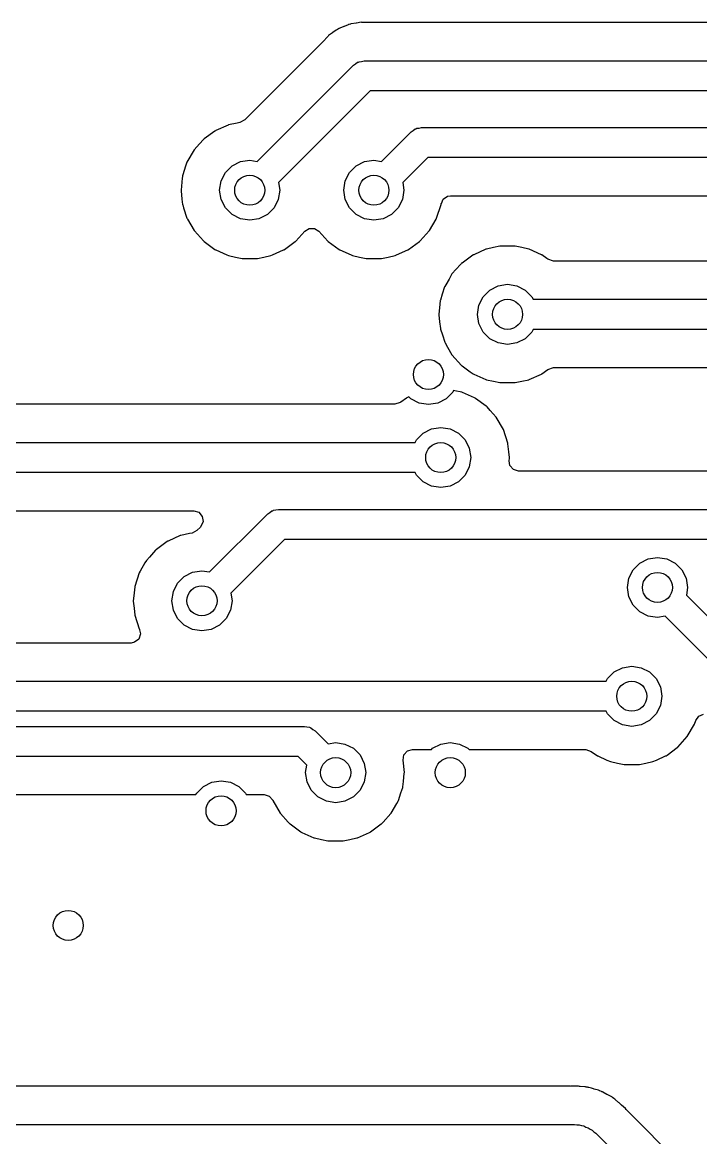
# Model space of a CAD drawing. Extents: x 0.02 to 3.56, y 0.02 to 1.96.
# Drawn here: x 2.247 to 2.603, y 0.857 to 1.441 of the extents above; entities that cross this region are included whole.
import ezdxf

# ---------------------------------------------------------------- set-up
doc = ezdxf.new("R2010")
doc.units = 0
doc.header["$MEASUREMENT"] = 0
doc.layers.add('BLACK', color=7, linetype='CONTINUOUS')

msp = doc.modelspace()

# ---------------------------------------------------------------- linework, layer by layer
at = {"layer": 'BLACK', "linetype": 'CONTINUOUS'}
for p, q in [((2.41239, 1.4369), (2.41212, 1.43678)), ((2.41248, 1.43695), (2.41239, 1.4369)), ((2.41306, 1.43727), (2.41248, 1.43695)), ((2.41316, 1.43732), (2.41306, 1.43727)), ((2.4134, 1.43749), (2.41316, 1.43732)), ((2.41368, 1.4376), (2.4134, 1.43749)), ((2.41575, 1.43838), (2.41368, 1.4376)), ((2.41368, 1.4376), (2.41368, 1.4376)), ((2.416, 1.43848), (2.41575, 1.43838)), ((2.41802, 1.43937), (2.416, 1.43848)), ((2.4183, 1.43949), (2.41802, 1.43937)), ((2.41802, 1.43937), (2.41802, 1.43937)), ((2.41859, 1.43954), (2.4183, 1.43949)), ((2.41869, 1.43957), (2.41859, 1.43954)), ((2.41933, 1.43975), (2.41869, 1.43957)), ((2.41944, 1.43977), (2.41933, 1.43975)), ((2.41972, 1.43988), (2.41944, 1.43977)), ((2.42221, 1.44018), (2.41972, 1.43988)), ((2.42247, 1.44022), (2.42221, 1.44018)), ((2.42495, 1.44065), (2.42247, 1.44022)), ((2.42524, 1.44063), (2.42495, 1.44065)), ((2.42525, 1.44063), (2.42524, 1.44063)), ((2.4271, 1.4405), (2.42525, 1.44063)), ((2.42744, 1.44049), (2.4271, 1.4405)), ((2.80474, 1.44049), (2.42744, 1.44049)), ((2.40611, 1.43173), (2.36392, 1.38954)), ((2.4063, 1.43194), (2.40611, 1.43173)), ((2.40764, 1.43345), (2.4063, 1.43194)), ((2.40784, 1.43367), (2.40764, 1.43345)), ((2.40991, 1.43509), (2.40784, 1.43367)), ((2.41012, 1.43525), (2.40991, 1.43509)), ((2.41188, 1.43659), (2.41012, 1.43525)), ((2.41212, 1.43678), (2.41188, 1.43659)), ((2.41188, 1.43659), (2.41188, 1.43659)), ((2.42197, 1.41887), (2.423, 1.41969)), ((2.423, 1.41969), (2.42344, 1.41979)), ((2.42344, 1.41979), (2.42383, 1.42003)), ((2.42383, 1.42003), (2.42513, 1.42018)), ((2.42513, 1.42018), (2.42642, 1.42047)), ((2.42642, 1.42047), (2.81536, 1.42047)), ((2.37052, 1.36783), (2.42086, 1.41818)), ((2.42086, 1.41818), (2.42197, 1.41887)), ((2.42968, 1.40472), (2.38165, 1.3567)), ((2.81536, 1.40472), (2.42968, 1.40472)), ((2.35518, 1.38682), (2.34879, 1.38397)), ((2.35542, 1.38692), (2.35518, 1.38682)), ((2.35518, 1.38682), (2.35518, 1.38682)), ((2.36002, 1.3879), (2.35542, 1.38692)), ((2.36144, 1.3882), (2.36002, 1.3879)), ((2.36392, 1.38954), (2.36144, 1.3882)), ((2.45209, 1.38399), (2.45312, 1.38481)), ((2.45312, 1.38481), (2.45356, 1.38491)), ((2.45356, 1.38491), (2.45395, 1.38515)), ((2.45395, 1.38515), (2.45525, 1.3853)), ((2.45525, 1.3853), (2.45654, 1.38559)), ((2.45654, 1.38559), (2.78809, 1.38559)), ((2.3423, 1.37925), (2.3403, 1.37703)), ((2.34247, 1.37944), (2.3423, 1.37925)), ((2.3423, 1.37925), (2.3423, 1.37925)), ((2.34268, 1.3796), (2.34247, 1.37944)), ((2.34834, 1.38371), (2.34268, 1.3796)), ((2.34268, 1.3796), (2.34268, 1.3796)), ((2.34855, 1.38386), (2.34834, 1.38371)), ((2.34834, 1.38371), (2.34834, 1.38371)), ((2.34879, 1.38397), (2.34855, 1.38386)), ((2.34879, 1.38397), (2.34879, 1.38397)), ((2.43552, 1.36783), (2.45098, 1.38329)), ((2.45098, 1.38329), (2.45209, 1.38399)), ((2.33744, 1.37386), (2.33368, 1.36734)), ((2.3403, 1.37703), (2.33744, 1.37386)), ((2.33368, 1.36734), (2.333, 1.36525)), ((2.35728, 1.36546), (2.36167, 1.36769)), ((2.36167, 1.36769), (2.36654, 1.36846)), ((2.36654, 1.36846), (2.37052, 1.36783)), ((2.42228, 1.36546), (2.42667, 1.36769)), ((2.42667, 1.36769), (2.43154, 1.36846)), ((2.43154, 1.36846), (2.43552, 1.36783)), ((2.4598, 1.36984), (2.44665, 1.3567)), ((2.78809, 1.36984), (2.4598, 1.36984)), ((2.333, 1.36525), (2.33153, 1.36073)), ((2.35156, 1.35758), (2.35379, 1.36197)), ((2.35379, 1.36197), (2.35728, 1.36546)), ((2.41656, 1.35758), (2.41879, 1.36197)), ((2.41879, 1.36197), (2.42228, 1.36546)), ((2.33124, 1.35911), (2.33057, 1.35272)), ((2.33133, 1.35994), (2.33124, 1.35911)), ((2.33136, 1.36019), (2.33133, 1.35994)), ((2.33133, 1.35994), (2.33133, 1.35994)), ((2.33153, 1.36073), (2.33136, 1.36019)), ((2.35079, 1.35272), (2.35156, 1.35758)), ((2.38165, 1.3567), (2.38228, 1.35272)), ((2.41579, 1.35272), (2.41656, 1.35758)), ((2.44665, 1.3567), (2.44728, 1.35272)), ((2.33057, 1.35272), (2.3306, 1.35246)), ((2.3306, 1.35246), (2.33107, 1.34798)), ((2.35156, 1.34785), (2.35079, 1.35272)), ((2.38228, 1.35272), (2.38151, 1.34785)), ((2.41656, 1.34785), (2.41579, 1.35272)), ((2.44728, 1.35272), (2.44651, 1.34785)), ((2.46779, 1.34797), (2.47008, 1.34957)), ((2.47008, 1.34957), (2.47166, 1.34982)), ((2.47166, 1.34982), (2.77746, 1.34982)), ((2.33107, 1.34798), (2.33136, 1.34524)), ((2.33136, 1.34524), (2.33144, 1.34499)), ((2.33144, 1.34499), (2.33144, 1.34499)), ((2.33144, 1.34499), (2.33192, 1.34351)), ((2.33192, 1.34351), (2.33368, 1.33809)), ((2.35379, 1.34346), (2.35156, 1.34785)), ((2.35728, 1.33998), (2.35379, 1.34346)), ((2.37928, 1.34346), (2.37579, 1.33998)), ((2.38151, 1.34785), (2.37928, 1.34346)), ((2.41879, 1.34346), (2.41656, 1.34785)), ((2.42228, 1.33998), (2.41879, 1.34346)), ((2.44428, 1.34346), (2.44079, 1.33998)), ((2.44651, 1.34785), (2.44428, 1.34346)), ((2.46439, 1.33809), (2.46671, 1.34524)), ((2.46671, 1.34524), (2.46674, 1.3455)), ((2.46674, 1.3455), (2.4668, 1.34575)), ((2.4668, 1.34575), (2.46687, 1.34574)), ((2.46687, 1.34574), (2.46779, 1.34797)), ((2.33368, 1.33809), (2.33381, 1.33786)), ((2.33381, 1.33786), (2.33381, 1.33786)), ((2.33381, 1.33786), (2.334, 1.33754)), ((2.36167, 1.33774), (2.35728, 1.33998)), ((2.36654, 1.33697), (2.36167, 1.33774)), ((2.3714, 1.33774), (2.36654, 1.33697)), ((2.37579, 1.33998), (2.3714, 1.33774)), ((2.42667, 1.33774), (2.42228, 1.33998)), ((2.43154, 1.33697), (2.42667, 1.33774)), ((2.4364, 1.33774), (2.43154, 1.33697)), ((2.44079, 1.33998), (2.4364, 1.33774)), ((2.46407, 1.33754), (2.46426, 1.33786)), ((2.46426, 1.33786), (2.46439, 1.33809)), ((2.46426, 1.33786), (2.46426, 1.33786)), ((2.334, 1.33754), (2.33744, 1.33158)), ((2.39535, 1.33126), (2.39773, 1.33273)), ((2.39773, 1.33273), (2.40052, 1.33268)), ((2.40052, 1.33268), (2.40272, 1.33126)), ((2.46063, 1.33158), (2.46407, 1.33754)), ((2.33744, 1.33158), (2.33761, 1.33138)), ((2.33761, 1.33138), (2.33761, 1.33138)), ((2.33761, 1.33138), (2.3423, 1.32618)), ((2.3423, 1.32618), (2.34247, 1.32599)), ((2.34247, 1.32599), (2.34268, 1.32584)), ((2.39039, 1.32584), (2.3906, 1.32599)), ((2.3906, 1.32599), (2.39535, 1.33126)), ((2.40272, 1.33126), (2.40747, 1.32599)), ((2.40747, 1.32599), (2.40768, 1.32584)), ((2.45539, 1.32584), (2.4556, 1.32599)), ((2.4556, 1.32599), (2.45577, 1.32618)), ((2.45577, 1.32618), (2.46046, 1.33138)), ((2.46046, 1.33138), (2.46063, 1.33158)), ((2.46046, 1.33138), (2.46046, 1.33138)), ((2.34268, 1.32584), (2.34268, 1.32584)), ((2.34268, 1.32584), (2.34834, 1.32172)), ((2.34834, 1.32172), (2.34855, 1.32157)), ((2.34855, 1.32157), (2.34879, 1.32146)), ((2.34879, 1.32146), (2.34879, 1.32146)), ((2.34879, 1.32146), (2.35463, 1.31886)), ((2.37844, 1.31886), (2.38428, 1.32146)), ((2.38428, 1.32146), (2.38452, 1.32157)), ((2.38428, 1.32146), (2.38428, 1.32146)), ((2.38452, 1.32157), (2.38473, 1.32172)), ((2.38473, 1.32172), (2.39039, 1.32584)), ((2.39039, 1.32584), (2.39039, 1.32584)), ((2.40768, 1.32584), (2.40768, 1.32584)), ((2.40768, 1.32584), (2.41334, 1.32172)), ((2.41334, 1.32172), (2.41355, 1.32157)), ((2.41355, 1.32157), (2.41379, 1.32146)), ((2.41379, 1.32146), (2.41379, 1.32146)), ((2.41379, 1.32146), (2.41963, 1.31886)), ((2.44344, 1.31886), (2.44928, 1.32146)), ((2.44928, 1.32146), (2.44952, 1.32157)), ((2.44928, 1.32146), (2.44928, 1.32146)), ((2.44952, 1.32157), (2.44973, 1.32172)), ((2.44973, 1.32172), (2.45539, 1.32584)), ((2.45539, 1.32584), (2.45539, 1.32584)), ((2.49018, 1.32182), (2.48379, 1.31897)), ((2.49042, 1.32192), (2.49018, 1.32182)), ((2.49018, 1.32182), (2.49018, 1.32182)), ((2.4941, 1.3227), (2.49042, 1.32192)), ((2.49752, 1.32343), (2.4941, 1.3227)), ((2.49778, 1.32348), (2.49752, 1.32343)), ((2.49752, 1.32343), (2.49752, 1.32343)), ((2.50529, 1.32348), (2.49778, 1.32348)), ((2.50555, 1.32343), (2.50529, 1.32348)), ((2.50897, 1.3227), (2.50555, 1.32343)), ((2.50555, 1.32343), (2.50555, 1.32343)), ((2.51265, 1.32192), (2.50897, 1.3227)), ((2.51289, 1.32182), (2.51265, 1.32192)), ((2.51928, 1.31897), (2.51289, 1.32182)), ((2.51289, 1.32182), (2.51289, 1.32182)), ((2.35463, 1.31886), (2.35542, 1.31851)), ((2.35542, 1.31851), (2.3591, 1.31773)), ((2.3591, 1.31773), (2.36252, 1.317)), ((2.36252, 1.317), (2.36252, 1.317)), ((2.36252, 1.317), (2.36278, 1.31695)), ((2.36278, 1.31695), (2.37029, 1.31695)), ((2.37029, 1.31695), (2.37055, 1.317)), ((2.37055, 1.317), (2.37397, 1.31773)), ((2.37055, 1.317), (2.37055, 1.317)), ((2.37397, 1.31773), (2.37765, 1.31851)), ((2.37765, 1.31851), (2.37844, 1.31886)), ((2.41963, 1.31886), (2.42042, 1.31851)), ((2.42042, 1.31851), (2.4241, 1.31773)), ((2.4241, 1.31773), (2.42752, 1.317)), ((2.42752, 1.317), (2.42752, 1.317)), ((2.42752, 1.317), (2.42778, 1.31695)), ((2.42778, 1.31695), (2.43529, 1.31695)), ((2.43529, 1.31695), (2.43555, 1.317)), ((2.43555, 1.317), (2.43897, 1.31773)), ((2.43555, 1.317), (2.43555, 1.317)), ((2.43897, 1.31773), (2.44265, 1.31851)), ((2.44265, 1.31851), (2.44344, 1.31886)), ((2.4773, 1.31425), (2.47693, 1.31384)), ((2.47747, 1.31444), (2.4773, 1.31425)), ((2.4773, 1.31425), (2.4773, 1.31425)), ((2.47768, 1.3146), (2.47747, 1.31444)), ((2.48334, 1.31871), (2.47768, 1.3146)), ((2.47768, 1.3146), (2.47768, 1.3146)), ((2.48355, 1.31886), (2.48334, 1.31871)), ((2.48334, 1.31871), (2.48334, 1.31871)), ((2.48379, 1.31897), (2.48355, 1.31886)), ((2.48379, 1.31897), (2.48379, 1.31897)), ((2.51952, 1.31886), (2.51928, 1.31897)), ((2.51928, 1.31897), (2.51928, 1.31897)), ((2.52208, 1.317), (2.51952, 1.31886)), ((2.52269, 1.31656), (2.52208, 1.317)), ((2.52561, 1.31561), (2.52269, 1.31656)), ((2.62164, 1.31561), (2.52561, 1.31561)), ((2.47244, 1.30886), (2.4709, 1.3062)), ((2.47693, 1.31384), (2.47244, 1.30886)), ((2.4692, 1.30325), (2.46868, 1.30234)), ((2.4709, 1.3062), (2.4692, 1.30325)), ((2.49228, 1.30046), (2.49667, 1.30269)), ((2.49667, 1.30269), (2.50154, 1.30346)), ((2.50154, 1.30346), (2.5064, 1.30269)), ((2.5064, 1.30269), (2.51079, 1.30046)), ((2.46735, 1.29825), (2.46636, 1.29519)), ((2.4686, 1.3021), (2.46735, 1.29825)), ((2.46868, 1.30234), (2.4686, 1.3021)), ((2.48656, 1.29258), (2.4888, 1.29697)), ((2.4888, 1.29697), (2.49228, 1.30046)), ((2.51079, 1.30046), (2.51428, 1.29697)), ((2.51428, 1.29697), (2.51498, 1.29559)), ((2.46613, 1.29301), (2.46557, 1.28772)), ((2.46633, 1.29494), (2.46613, 1.29301)), ((2.46636, 1.29519), (2.46633, 1.29494)), ((2.46633, 1.29494), (2.46633, 1.29494)), ((2.48579, 1.28772), (2.48656, 1.29258)), ((2.51498, 1.29559), (2.97809, 1.29559)), ((2.46557, 1.28772), (2.4656, 1.28746)), ((2.4656, 1.28746), (2.46598, 1.2838)), ((2.48656, 1.28285), (2.48579, 1.28772)), ((2.46598, 1.2838), (2.46636, 1.28024)), ((2.46636, 1.28024), (2.46644, 1.27999)), ((2.46644, 1.27999), (2.46644, 1.27999)), ((2.46644, 1.27999), (2.46744, 1.27691)), ((2.4888, 1.27846), (2.48656, 1.28285)), ((2.51498, 1.27984), (2.51428, 1.27846)), ((2.97809, 1.27984), (2.51498, 1.27984)), ((2.46744, 1.27691), (2.46868, 1.27309)), ((2.49228, 1.27498), (2.4888, 1.27846)), ((2.49667, 1.27274), (2.49228, 1.27498)), ((2.51079, 1.27498), (2.5064, 1.27274)), ((2.51428, 1.27846), (2.51079, 1.27498)), ((2.46868, 1.27309), (2.46881, 1.27286)), ((2.46881, 1.27286), (2.46881, 1.27286)), ((2.46881, 1.27286), (2.47015, 1.27055)), ((2.47015, 1.27055), (2.47244, 1.26658)), ((2.50154, 1.27197), (2.49667, 1.27274)), ((2.5064, 1.27274), (2.50154, 1.27197)), ((2.47244, 1.26658), (2.47747, 1.26099)), ((2.47747, 1.26099), (2.47768, 1.26084)), ((2.47768, 1.26084), (2.47768, 1.26084)), ((2.47768, 1.26084), (2.48203, 1.25768)), ((2.48203, 1.25768), (2.48355, 1.25657)), ((2.48355, 1.25657), (2.48379, 1.25646)), ((2.48379, 1.25646), (2.48379, 1.25646)), ((2.48379, 1.25646), (2.49018, 1.25362)), ((2.51289, 1.25362), (2.51928, 1.25646)), ((2.51928, 1.25646), (2.51952, 1.25657)), ((2.51928, 1.25646), (2.51928, 1.25646)), ((2.51952, 1.25657), (2.52269, 1.25888)), ((2.52269, 1.25888), (2.52561, 1.25982)), ((2.52561, 1.25982), (2.96746, 1.25982)), ((2.49018, 1.25362), (2.49042, 1.25351)), ((2.49042, 1.25351), (2.4941, 1.25273)), ((2.4941, 1.25273), (2.49752, 1.252)), ((2.49752, 1.252), (2.49752, 1.252)), ((2.49752, 1.252), (2.49778, 1.25195)), ((2.49778, 1.25195), (2.50529, 1.25195)), ((2.50529, 1.25195), (2.50555, 1.252)), ((2.50555, 1.252), (2.50897, 1.25273)), ((2.50555, 1.252), (2.50555, 1.252)), ((2.50897, 1.25273), (2.51265, 1.25351)), ((2.51265, 1.25351), (2.51289, 1.25362)), ((2.44988, 1.24445), (2.44879, 1.24397)), ((2.45085, 1.24348), (2.44988, 1.24445)), ((2.47285, 1.24696), (2.46937, 1.24348)), ((2.4733, 1.24785), (2.47285, 1.24696)), ((2.47397, 1.2477), (2.4733, 1.24785)), ((2.47765, 1.24692), (2.47397, 1.2477)), ((2.47789, 1.24682), (2.47765, 1.24692)), ((2.48428, 1.24397), (2.47789, 1.24682)), ((2.47789, 1.24682), (2.47789, 1.24682)), ((2.44246, 1.24061), (1.73166, 1.24061)), ((2.44538, 1.24156), (2.44246, 1.24061)), ((2.44571, 1.24179), (2.44538, 1.24156)), ((2.44855, 1.24386), (2.44571, 1.24179)), ((2.44879, 1.24397), (2.44855, 1.24386)), ((2.44879, 1.24397), (2.44879, 1.24397)), ((2.45524, 1.24124), (2.45085, 1.24348)), ((2.46011, 1.24047), (2.45524, 1.24124)), ((2.46498, 1.24124), (2.46011, 1.24047)), ((2.46937, 1.24348), (2.46498, 1.24124)), ((2.48452, 1.24386), (2.48428, 1.24397)), ((2.48428, 1.24397), (2.48428, 1.24397)), ((2.48473, 1.24371), (2.48452, 1.24386)), ((2.49039, 1.2396), (2.48473, 1.24371)), ((2.48473, 1.24371), (2.48473, 1.24371)), ((2.4906, 1.23944), (2.49039, 1.2396)), ((2.49039, 1.2396), (2.49039, 1.2396)), ((2.49077, 1.23925), (2.4906, 1.23944)), ((2.49239, 1.23745), (2.49077, 1.23925)), ((2.49077, 1.23925), (2.49077, 1.23925)), ((2.49563, 1.23386), (2.49239, 1.23745)), ((2.49939, 1.22734), (2.49563, 1.23386)), ((2.45728, 1.22546), (2.46167, 1.22769)), ((2.46167, 1.22769), (2.46654, 1.22846)), ((2.46654, 1.22846), (2.4714, 1.22769)), ((2.4714, 1.22769), (2.47579, 1.22546)), ((2.50171, 1.22019), (2.49939, 1.22734)), ((2.45309, 1.22059), (2.45379, 1.22197)), ((2.45379, 1.22197), (2.45728, 1.22546)), ((2.47579, 1.22546), (2.47928, 1.22197)), ((2.47928, 1.22197), (2.48151, 1.21758)), ((1.7198, 1.22059), (2.45309, 1.22059)), ((2.48151, 1.21758), (2.48228, 1.21272)), ((2.50174, 1.21994), (2.50171, 1.22019)), ((2.50218, 1.21578), (2.50174, 1.21994)), ((2.50174, 1.21994), (2.50174, 1.21994)), ((2.5025, 1.21272), (2.50218, 1.21578)), ((2.48228, 1.21272), (2.48151, 1.20785)), ((2.50233, 1.21109), (2.50247, 1.21246)), ((2.50275, 1.20851), (2.50233, 1.21109)), ((2.50247, 1.21246), (2.5025, 1.21272)), ((2.45309, 1.20484), (1.71652, 1.20484)), ((2.45379, 1.20346), (2.45309, 1.20484)), ((2.45728, 1.19998), (2.45379, 1.20346)), ((2.47928, 1.20346), (2.47579, 1.19998)), ((2.48151, 1.20785), (2.47928, 1.20346)), ((2.50458, 1.2064), (2.50275, 1.20851)), ((2.50726, 1.20561), (2.50458, 1.2064)), ((3.02066, 1.20561), (2.50726, 1.20561)), ((2.46167, 1.19774), (2.45728, 1.19998)), ((2.46654, 1.19697), (2.46167, 1.19774)), ((2.4714, 1.19774), (2.46654, 1.19697)), ((2.47579, 1.19998), (2.4714, 1.19774)), ((1.71737, 1.18482), (2.33722, 1.18482)), ((2.33722, 1.18482), (2.3399, 1.18404)), ((2.3399, 1.18404), (2.34173, 1.18192)), ((2.34173, 1.18192), (2.34213, 1.17916)), ((2.34552, 1.15283), (2.37598, 1.18329)), ((2.37598, 1.18329), (2.37709, 1.18399)), ((2.37709, 1.18399), (2.37812, 1.18481)), ((2.37812, 1.18481), (2.37856, 1.18491)), ((2.37856, 1.18491), (2.37895, 1.18515)), ((2.37895, 1.18515), (2.38025, 1.1853)), ((2.38025, 1.1853), (2.38154, 1.18559)), ((2.38154, 1.18559), (3.031, 1.18559)), ((2.33892, 1.17454), (2.33644, 1.1732)), ((2.34073, 1.17635), (2.33892, 1.17454)), ((2.34213, 1.17916), (2.34073, 1.17635)), ((2.32334, 1.16871), (2.31768, 1.1646)), ((2.32355, 1.16886), (2.32334, 1.16871)), ((2.32334, 1.16871), (2.32334, 1.16871)), ((2.32379, 1.16897), (2.32355, 1.16886)), ((2.33018, 1.17182), (2.32379, 1.16897)), ((2.32379, 1.16897), (2.32379, 1.16897)), ((2.33042, 1.17192), (2.33018, 1.17182)), ((2.33018, 1.17182), (2.33018, 1.17182)), ((2.33502, 1.1729), (2.33042, 1.17192)), ((2.33644, 1.1732), (2.33502, 1.1729)), ((2.3848, 1.16984), (2.35665, 1.1417)), ((3.03426, 1.16984), (2.3848, 1.16984)), ((2.3173, 1.16425), (2.31399, 1.16058)), ((2.31747, 1.16444), (2.3173, 1.16425)), ((2.3173, 1.16425), (2.3173, 1.16425)), ((2.31768, 1.1646), (2.31747, 1.16444)), ((2.31768, 1.1646), (2.31768, 1.1646)), ((2.31167, 1.15752), (2.3092, 1.15324)), ((2.31244, 1.15886), (2.31167, 1.15752)), ((2.31399, 1.16058), (2.31244, 1.15886)), ((2.56727, 1.15395), (2.57076, 1.15744)), ((2.57076, 1.15744), (2.57515, 1.15967)), ((2.57515, 1.15967), (2.58001, 1.16045)), ((2.58001, 1.16045), (2.58488, 1.15967)), ((2.58488, 1.15967), (2.58927, 1.15744)), ((2.58927, 1.15744), (2.59275, 1.15395)), ((2.30868, 1.15234), (2.30636, 1.14519)), ((2.3092, 1.15324), (2.30868, 1.15234)), ((2.33228, 1.15046), (2.33667, 1.15269)), ((2.33667, 1.15269), (2.34154, 1.15346)), ((2.34154, 1.15346), (2.34552, 1.15283)), ((2.56504, 1.14956), (2.56727, 1.15395)), ((2.59275, 1.15395), (2.59499, 1.14956)), ((2.30633, 1.14494), (2.30585, 1.14037)), ((2.30636, 1.14519), (2.30633, 1.14494)), ((2.30633, 1.14494), (2.30633, 1.14494)), ((2.32656, 1.14258), (2.32879, 1.14697)), ((2.32879, 1.14697), (2.33228, 1.15046)), ((2.56426, 1.1447), (2.56504, 1.14956)), ((2.59499, 1.14956), (2.59576, 1.1447)), ((2.30585, 1.14037), (2.30557, 1.13772)), ((2.32579, 1.13772), (2.32656, 1.14258)), ((2.35665, 1.1417), (2.35728, 1.13772)), ((2.56504, 1.13983), (2.56426, 1.1447)), ((2.56727, 1.13544), (2.56504, 1.13983)), ((2.59576, 1.1447), (2.59513, 1.14072)), ((2.59513, 1.14072), (2.72876, 1.00709)), ((2.30557, 1.13772), (2.3056, 1.13746)), ((2.3056, 1.13746), (2.30598, 1.13382)), ((2.30598, 1.13382), (2.30636, 1.13024)), ((2.32656, 1.13285), (2.32579, 1.13772)), ((2.35728, 1.13772), (2.35651, 1.13285)), ((2.57076, 1.13196), (2.56727, 1.13544)), ((2.30636, 1.13024), (2.30868, 1.12309)), ((2.32879, 1.12846), (2.32656, 1.13285)), ((2.33228, 1.12498), (2.32879, 1.12846)), ((2.35428, 1.12846), (2.35079, 1.12498)), ((2.35651, 1.13285), (2.35428, 1.12846)), ((2.57515, 1.12972), (2.57076, 1.13196)), ((2.58001, 1.12895), (2.57515, 1.12972)), ((2.58399, 1.12958), (2.58001, 1.12895)), ((2.71993, 0.993645), (2.58399, 1.12958)), ((2.30868, 1.12309), (2.30881, 1.12286)), ((2.30881, 1.12286), (2.30892, 1.12263)), ((2.30892, 1.12263), (2.30882, 1.12258)), ((2.30882, 1.12258), (2.30936, 1.12033)), ((2.33667, 1.12274), (2.33228, 1.12498)), ((2.34154, 1.12197), (2.33667, 1.12274)), ((2.3464, 1.12274), (2.34154, 1.12197)), ((2.35079, 1.12498), (2.3464, 1.12274)), ((2.30625, 1.11597), (2.30441, 1.11561)), ((2.30845, 1.11769), (2.30625, 1.11597)), ((2.30936, 1.12033), (2.30845, 1.11769)), ((2.30441, 1.11561), (2.14037, 1.11561)), ((2.5538, 1.09697), (2.55728, 1.10046)), ((2.55728, 1.10046), (2.56167, 1.10269)), ((2.56167, 1.10269), (2.56654, 1.10346)), ((2.56654, 1.10346), (2.5714, 1.10269)), ((2.5714, 1.10269), (2.57579, 1.10046)), ((2.57579, 1.10046), (2.57928, 1.09697)), ((1.89654, 1.09559), (2.55309, 1.09559)), ((2.55309, 1.09559), (2.5538, 1.09697)), ((2.57928, 1.09697), (2.58151, 1.09258)), ((2.58151, 1.09258), (2.58228, 1.08772)), ((2.58228, 1.08772), (2.58151, 1.08285)), ((2.58151, 1.08285), (2.57928, 1.07846)), ((2.55309, 1.07984), (1.8998, 1.07984)), ((2.5538, 1.07846), (2.55309, 1.07984)), ((2.55728, 1.07498), (2.5538, 1.07846)), ((2.56167, 1.07274), (2.55728, 1.07498)), ((2.57579, 1.07498), (2.5714, 1.07274)), ((2.57928, 1.07846), (2.57579, 1.07498)), ((2.59939, 1.07309), (2.60002, 1.07504)), ((2.60002, 1.07504), (2.6016, 1.07735)), ((2.6016, 1.07735), (2.60418, 1.07843)), ((1.90791, 1.07197), (2.39517, 1.07197)), ((2.39517, 1.07197), (2.39645, 1.07167)), ((2.39645, 1.07167), (2.39776, 1.07153)), ((2.39776, 1.07153), (2.39814, 1.07128)), ((2.39814, 1.07128), (2.39858, 1.07118)), ((2.39858, 1.07118), (2.39961, 1.07036)), ((2.39961, 1.07036), (2.40073, 1.06966)), ((2.40073, 1.06966), (2.40755, 1.06283)), ((2.56654, 1.07197), (2.56167, 1.07274)), ((2.5714, 1.07274), (2.56654, 1.07197)), ((2.59563, 1.06658), (2.59939, 1.07309)), ((2.40755, 1.06283), (2.41154, 1.06346)), ((2.41154, 1.06346), (2.4164, 1.06269)), ((2.46667, 1.06269), (2.47154, 1.06346)), ((2.47154, 1.06346), (2.4764, 1.06269)), ((2.5906, 1.06099), (2.59563, 1.06658)), ((2.4164, 1.06269), (2.42079, 1.06046)), ((2.42079, 1.06046), (2.42428, 1.05697)), ((2.44731, 1.05709), (2.44922, 1.05913)), ((2.44922, 1.05913), (2.45174, 1.05982)), ((2.45174, 1.05982), (2.46164, 1.05982)), ((2.46164, 1.05982), (2.46228, 1.06046)), ((2.46228, 1.06046), (2.46667, 1.06269)), ((2.4764, 1.06269), (2.48079, 1.06046)), ((2.48079, 1.06046), (2.48143, 1.05982)), ((2.48143, 1.05982), (2.54246, 1.05982)), ((2.54246, 1.05982), (2.54538, 1.05888)), ((2.54538, 1.05888), (2.54855, 1.05657)), ((2.58504, 1.05695), (2.59039, 1.06084)), ((2.59039, 1.06084), (2.5906, 1.06099)), ((2.59039, 1.06084), (2.59039, 1.06084)), ((2.3919, 1.05622), (1.91117, 1.05622)), ((2.39642, 1.0517), (2.3919, 1.05622)), ((2.39579, 1.04772), (2.39642, 1.0517)), ((2.42428, 1.05697), (2.42651, 1.05258)), ((2.42651, 1.05258), (2.42728, 1.04772)), ((2.4468, 1.05434), (2.44731, 1.05709)), ((2.4475, 1.04772), (2.4468, 1.05434)), ((2.54855, 1.05657), (2.54879, 1.05646)), ((2.54879, 1.05646), (2.54879, 1.05646)), ((2.54879, 1.05646), (2.55355, 1.05434)), ((2.55355, 1.05434), (2.55542, 1.05351)), ((2.55542, 1.05351), (2.5591, 1.05273)), ((2.5591, 1.05273), (2.56252, 1.052)), ((2.56252, 1.052), (2.56252, 1.052)), ((2.56252, 1.052), (2.56278, 1.05195)), ((2.56278, 1.05195), (2.57029, 1.05195)), ((2.57029, 1.05195), (2.57055, 1.052)), ((2.57055, 1.052), (2.57397, 1.05273)), ((2.57055, 1.052), (2.57055, 1.052)), ((2.57397, 1.05273), (2.57765, 1.05351)), ((2.57765, 1.05351), (2.57952, 1.05434)), ((2.57952, 1.05434), (2.58428, 1.05646)), ((2.58428, 1.05646), (2.58452, 1.05657)), ((2.58428, 1.05646), (2.58428, 1.05646)), ((2.58452, 1.05657), (2.58504, 1.05695)), ((2.39656, 1.04285), (2.39579, 1.04772)), ((2.42728, 1.04772), (2.42651, 1.04285)), ((2.44701, 1.04303), (2.44747, 1.04746)), ((2.44747, 1.04746), (2.4475, 1.04772)), ((2.33879, 1.03697), (2.34228, 1.04046)), ((2.34228, 1.04046), (2.34667, 1.04269)), ((2.34667, 1.04269), (2.35154, 1.04346)), ((2.35154, 1.04346), (2.3564, 1.04269)), ((2.3564, 1.04269), (2.36079, 1.04046)), ((2.36079, 1.04046), (2.36428, 1.03697)), ((2.39879, 1.03846), (2.39656, 1.04285)), ((2.42651, 1.04285), (2.42428, 1.03846)), ((2.44573, 1.03721), (2.44663, 1.03999)), ((2.44663, 1.03999), (2.44671, 1.04024)), ((2.44663, 1.03999), (2.44663, 1.03999)), ((2.44671, 1.04024), (2.44701, 1.04303)), ((2.21212, 1.0362), (2.3384, 1.0362)), ((2.3384, 1.0362), (2.33879, 1.03697)), ((2.36428, 1.03697), (2.36467, 1.0362)), ((2.36467, 1.0362), (2.3741, 1.0362)), ((2.3741, 1.0362), (2.37678, 1.03541)), ((2.37678, 1.03541), (2.37862, 1.03328)), ((2.40228, 1.03498), (2.39879, 1.03846)), ((2.40667, 1.03274), (2.40228, 1.03498)), ((2.42079, 1.03498), (2.4164, 1.03274)), ((2.42428, 1.03846), (2.42079, 1.03498)), ((2.44439, 1.03309), (2.44573, 1.03721)), ((2.37862, 1.03328), (2.37868, 1.03309)), ((2.37868, 1.03309), (2.38244, 1.02658)), ((2.41154, 1.03197), (2.40667, 1.03274)), ((2.4164, 1.03274), (2.41154, 1.03197)), ((2.44063, 1.02658), (2.44354, 1.03161)), ((2.44354, 1.03161), (2.44426, 1.03286)), ((2.44426, 1.03286), (2.44439, 1.03309)), ((2.44426, 1.03286), (2.44426, 1.03286)), ((2.38244, 1.02658), (2.38261, 1.02638)), ((2.38261, 1.02638), (2.38261, 1.02638)), ((2.38261, 1.02638), (2.38672, 1.02182)), ((2.43635, 1.02182), (2.44046, 1.02638)), ((2.44046, 1.02638), (2.44063, 1.02658)), ((2.44046, 1.02638), (2.44046, 1.02638)), ((2.38672, 1.02182), (2.38747, 1.02099)), ((2.38747, 1.02099), (2.38768, 1.02084)), ((2.38768, 1.02084), (2.38768, 1.02084)), ((2.38768, 1.02084), (2.39334, 1.01672)), ((2.39334, 1.01672), (2.39355, 1.01657)), ((2.39355, 1.01657), (2.39379, 1.01646)), ((2.39379, 1.01646), (2.39379, 1.01646)), ((2.39379, 1.01646), (2.40016, 1.01363)), ((2.42292, 1.01363), (2.42928, 1.01646)), ((2.42928, 1.01646), (2.42952, 1.01657)), ((2.42928, 1.01646), (2.42928, 1.01646)), ((2.42952, 1.01657), (2.42973, 1.01672)), ((2.42973, 1.01672), (2.43539, 1.02084)), ((2.43539, 1.02084), (2.4356, 1.02099)), ((2.43539, 1.02084), (2.43539, 1.02084)), ((2.4356, 1.02099), (2.43635, 1.02182)), ((2.40016, 1.01363), (2.40042, 1.01351)), ((2.40042, 1.01351), (2.4041, 1.01273)), ((2.4041, 1.01273), (2.40752, 1.012)), ((2.40752, 1.012), (2.40752, 1.012)), ((2.40752, 1.012), (2.40778, 1.01195)), ((2.40778, 1.01195), (2.41529, 1.01195)), ((2.41529, 1.01195), (2.41555, 1.012)), ((2.41555, 1.012), (2.41897, 1.01273)), ((2.41555, 1.012), (2.41555, 1.012)), ((2.41897, 1.01273), (2.42265, 1.01351)), ((2.42265, 1.01351), (2.42292, 1.01363)), ((2.53333, 0.883484), (2.03466, 0.883484)), ((2.53411, 0.883545), (2.53333, 0.883484)), ((2.5344, 0.883591), (2.53411, 0.883545)), ((2.53465, 0.883632), (2.5344, 0.883591)), ((2.53491, 0.883618), (2.53465, 0.883632)), ((2.53734, 0.883491), (2.53491, 0.883618)), ((2.53491, 0.883618), (2.53491, 0.883618)), ((2.5376, 0.883484), (2.53734, 0.883491)), ((2.53841, 0.883484), (2.5376, 0.883484)), ((2.53865, 0.883459), (2.53841, 0.883484)), ((2.53921, 0.8834), (2.53865, 0.883459)), ((2.53947, 0.883379), (2.53921, 0.8834)), ((2.5419, 0.883252), (2.53947, 0.883379)), ((2.54216, 0.883238), (2.5419, 0.883252)), ((2.5419, 0.883252), (2.5419, 0.883252)), ((2.54241, 0.883171), (2.54216, 0.883238)), ((2.5427, 0.883095), (2.54241, 0.883171)), ((2.54241, 0.883171), (2.54241, 0.883171)), ((2.54346, 0.882953), (2.5427, 0.883095)), ((2.54375, 0.882922), (2.54346, 0.882953)), ((2.54401, 0.882895), (2.54375, 0.882922)), ((2.54375, 0.882922), (2.54375, 0.882922)), ((2.54545, 0.88243), (2.54401, 0.882895)), ((2.54657, 0.882063), (2.54545, 0.88243)), ((2.54682, 0.881989), (2.54657, 0.882063)), ((2.54917, 0.88136), (2.54682, 0.881989)), ((2.54942, 0.881292), (2.54917, 0.88136)), ((2.54917, 0.88136), (2.54917, 0.88136)), ((2.54966, 0.881174), (2.54942, 0.881292)), ((2.54992, 0.881041), (2.54966, 0.881174)), ((2.55064, 0.880743), (2.54992, 0.881041)), ((2.55092, 0.880652), (2.55064, 0.880743)), ((2.55116, 0.880572), (2.55092, 0.880652)), ((2.55092, 0.880652), (2.55092, 0.880652)), ((2.55139, 0.880442), (2.55116, 0.880572)), ((2.5535, 0.879225), (2.55139, 0.880442)), ((2.55139, 0.880442), (2.55139, 0.880442)), ((2.55372, 0.879101), (2.5535, 0.879225)), ((2.55612, 0.877879), (2.55372, 0.879101)), ((2.55633, 0.877715), (2.55612, 0.877879)), ((2.55655, 0.87753), (2.55633, 0.877715)), ((2.55633, 0.877715), (2.55633, 0.877715)), ((2.55719, 0.87709), (2.55655, 0.87753)), ((2.55767, 0.876812), (2.55719, 0.87709)), ((2.55787, 0.876639), (2.55767, 0.876812)), ((2.55968, 0.875011), (2.55787, 0.876639)), ((2.55787, 0.876639), (2.55787, 0.876639)), ((2.55987, 0.874842), (2.55968, 0.875011)), ((2.5605, 0.874332), (2.55987, 0.874842)), ((2.56107, 0.873761), (2.5605, 0.874332)), ((2.56126, 0.873582), (2.56107, 0.873761)), ((2.56326, 0.871782), (2.56126, 0.873582)), ((2.56359, 0.871334), (2.56326, 0.871782)), ((2.56409, 0.870742), (2.56359, 0.871334)), ((2.59456, 0.840274), (2.56409, 0.870742)), ((2.03654, 0.863465), (2.53654, 0.863465)), ((2.53654, 0.863465), (2.53776, 0.863271)), ((2.53776, 0.863271), (2.539, 0.863271)), ((2.539, 0.863271), (2.54018, 0.862888)), ((2.54018, 0.862888), (2.5414, 0.862694)), ((2.5414, 0.862694), (2.54251, 0.862131)), ((2.54251, 0.862131), (2.54368, 0.861748)), ((2.54368, 0.861748), (2.54469, 0.86102)), ((2.54469, 0.86102), (2.54579, 0.860457)), ((2.54579, 0.860457), (2.54667, 0.859581)), ((2.54667, 0.859581), (2.54767, 0.858852)), ((2.54767, 0.858852), (2.58267, 0.823852))]:
    msp.add_line(p, q, dxfattribs=at)
at = {"layer": 'BLACK'}
for centre in [(2.36654, 1.35272), (2.43154, 1.35272), (2.50154, 1.28772), (2.46011, 1.25622), (2.46654, 1.21272), (2.58001, 1.1447), (2.34154, 1.13772), (2.56654, 1.08772), (2.41154, 1.04772), (2.47154, 1.04772), (2.35154, 1.02772), (2.27154, 0.967717)]:
    msp.add_circle(centre, 0.007874, dxfattribs=at)

doc.saveas('drawing.dxf')
